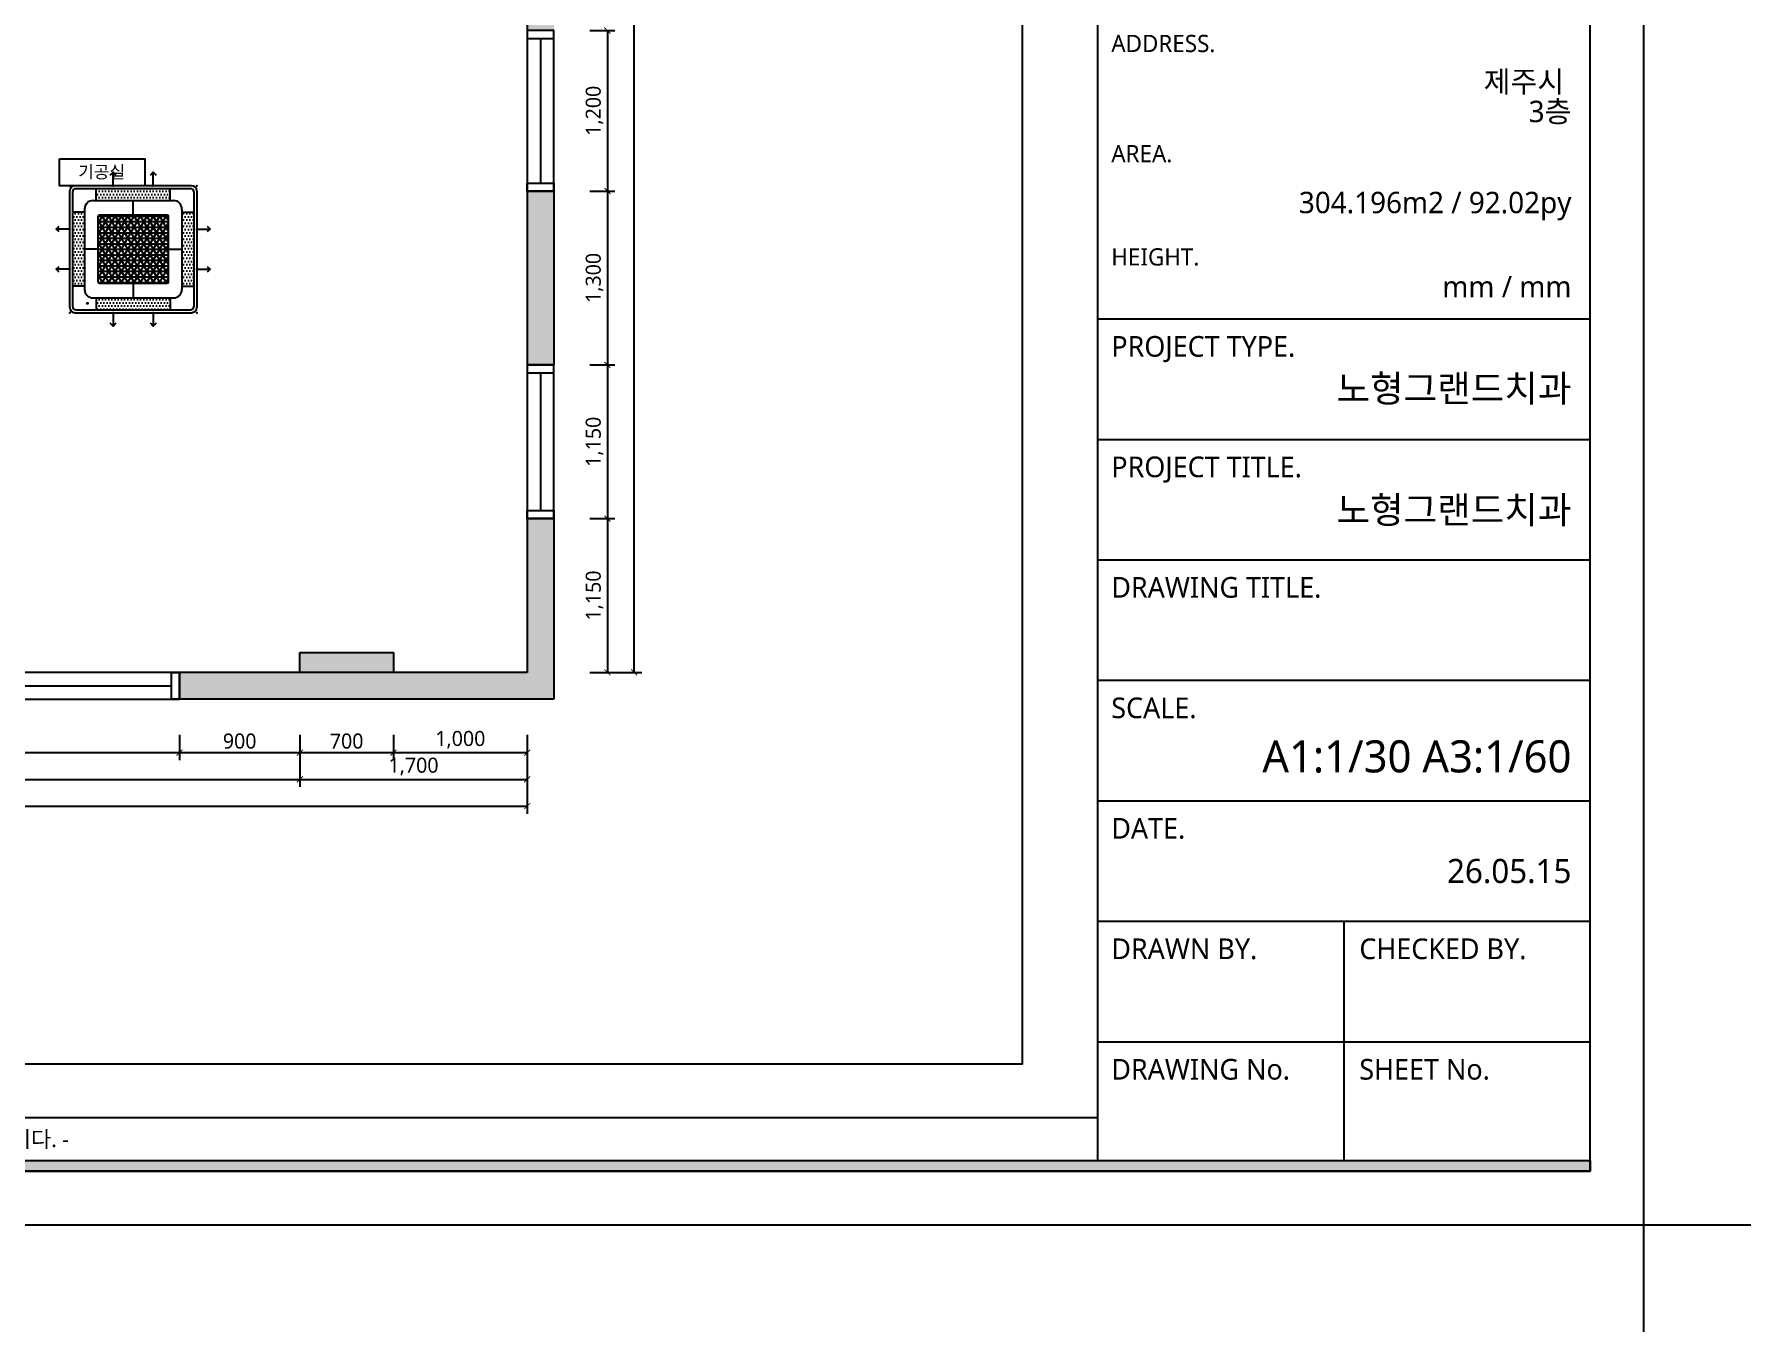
# Model space of a CAD drawing. Header units: metres. Extents: x 11578468 to 47831421, y -58341524 to -14256839.
# Drawn here: x 23830672 to 23843507, y -29040847 to -29031145 of the extents above; entities that cross this region are included whole.
import ezdxf
from ezdxf.enums import TextEntityAlignment as Align

# ---------------------------------------------------------------- set-up
doc = ezdxf.new("R2010")
doc.units = ezdxf.units.M
doc.header["$LTSCALE"] = 50
doc.header["$MEASUREMENT"] = 0
doc.layers.get('0').update_dxf_attribs({"linetype": 'CONTINUOUS'})
doc.layers.get('DEFPOINTS').update_dxf_attribs({"linetype": 'CONTINUOUS'})
for name, color, linetype in [('0-ELC TEXT', 7, 'CONTINUOUS'), ('3.기호.계단선', 30, 'CONTINUOUS'), ('DVM_INDOOR', 7, 'CONTINUOUS'), ('DVM_UNIT_BP', 7, 'CONTINUOUS'), ('DVM_UNIT_DP', 4, 'CONTINUOUS'), ('DVM_UNIT_LP', 3, 'CONTINUOUS'), ('FORM(YOURNAME)-1', 1, 'CONTINUOUS'), ('FORM(YOURNAME)-11', 1, 'CONTINUOUS'), ('wall', 3, 'CONTINUOUS'), ('WIN', 4, 'CONTINUOUS')]:
    doc.layers.add(name, color=color, linetype=linetype)
doc.layers.add('DIM', color=7, linetype='CONTINUOUS', lineweight=15)
doc.layers.add('ha', color=8, linetype='CONTINUOUS', lineweight=5)
doc.styles.add('N 맑은고딕', font='malgun.ttf')
doc.styles.add('YOURNAME', font='malgun.ttf')
doc.styles.add('맑은 고딕', font='malgun.ttf')
doc.dimstyles.new('JJ IN 45', dxfattribs={"dimscale": 45, "dimtxt": 2.5, "dimasz": 1, "dimexe": 1.25, "dimexo": 1.5, "dimtad": 1, "dimdec": 6, "dimlunit": 6, "dimtxsty": 'N 맑은고딕', "dimblk": 'ARCHTICK', "dimcen": 2.5, "dimclrd": 256, "dimclre": 256, "dimclrt": 256, "dimadec": 0, "dimazin": 0, "dimtfac": 1, "dimtdec": 6, "dimtix": 1, "dimtmove": 0, "dimatfit": 3, "dimldrblk": 'ARCHTICK', "dimfxl": 1, "dimarcsym": 0})

# ---------------------------------------------------------------- blocks, each defined once
blk = doc.blocks.new('FORM-ELEVATION')
at = {"layer": 'FORM(YOURNAME)-11'}
h = blk.add_hatch(color=256, dxfattribs=at)
h.dxf.hatch_style = 1
h.paths.add_polyline_path([(-10308.57059686631, 35708.19891316444), (71691.42940313369, 35708.19891316444), (71691.42940313369, 35508.19891316444), (-10308.57059686631, 35508.19891316444)])
h.paths.add_polyline_path([(-10308.57059686631, -21491.80108683556), (71691.42940313369, -21491.80108683556), (71691.42940313369, -21691.80108683556), (-10308.57059686631, -21691.80108683556)])
at = {"layer": 'DEFPOINTS', "color": 158}
for p, q in [((62481.42940313369, 35508.19891316444), (62481.42940313369, -21491.80108683556)), ((62481.42940313369, -20691.80108683556), (-10308.57059686631, -20691.80108683556))]:
    blk.add_line(p, q, dxfattribs=at)
blk.add_lwpolyline([(-10308.57059686631, -21691.80108683556), (71691.42940313369, -21691.80108683556), (71691.42940313369, 35708.19891316444), (-10308.57059686631, 35708.19891316444)], close=True, dxfattribs=at)
at = {"layer": 'DEFPOINTS'}
blk.add_lwpolyline([(-8308.57059686631, 33708.19891316444), (61071.42940313369, 33708.19891316444), (61071.42940313369, -19691.80108683556), (-8308.57059686631, -19691.80108683556)], close=True, dxfattribs=at)
at = {"layer": 'DEFPOINTS', "color": 1}
blk.add_lwpolyline([(72691.42940313369, -24691.80108683556), (72691.42940313369, -22691.80108683556), (74691.42940313369, -22691.80108683556)], dxfattribs=at)
at = {"layer": 'FORM(YOURNAME)-11', "color": 14}
for p, q in [((62481.42940313369, -5756.479658268392), (71691.42940313369, -5756.479658268392)), ((62481.42940313369, -8008.979658268392), (71691.42940313369, -8008.979658268392)), ((62481.42940313369, -10261.47965826839), (71691.42940313369, -10261.47965826839)), ((62481.42940313369, -12513.97965826839), (71691.42940313369, -12513.97965826839)), ((62481.42940313369, -14766.47965826839), (71691.42940313369, -14766.47965826839)), ((62481.42940313369, -17018.97965826839), (71691.42940313369, -17018.97965826839)), ((67086.42940313369, -17018.97965826839), (67086.42940313369, -21491.80108683556)), ((62481.42940313369, -19271.47965826839), (71691.42940313369, -19271.47965826839))]:
    blk.add_line(p, q, dxfattribs=at)
at = {"layer": 'FORM(YOURNAME)-11', "color": 250}
blk.add_lwpolyline([(-11308.57059686631, -22691.80108683556), (72691.42940313369, -22691.80108683556), (72691.42940313369, 36708.19891316444), (-11308.57059686631, 36708.19891316444)], close=True, dxfattribs=at)
at = {"layer": 'FORM(YOURNAME)-11'}
blk.add_lwpolyline([(-10308.57059686631, -21491.80108683556), (71691.42940313369, -21491.80108683556), (71691.42940313369, -21691.80108683556), (-10308.57059686631, -21691.80108683556)], close=True, dxfattribs=at)
at = {"layer": 'FORM(YOURNAME)-11', "color": 251, "style": 'YOURNAME'}
for s, p in [('ADDRESS.', (62738.85797455907, -607.9082296937704)), ('AREA.', (62738.85797455907, -2667.336801119149)), ('HEIGHT.', (62738.85797455907, -4598.051086835563))]:
    blk.add_text(s, height=321.7857142857143, dxfattribs=at).set_placement(p, align=Align.MIDDLE_LEFT)
at = {"layer": 'FORM(YOURNAME)-11', "color": 14, "style": 'YOURNAME'}
for s, p in [('PROJECT TYPE.', (62738.85797455907, -6271.336801126599)), ('PROJECT TITLE.', (62738.85797455907, -8523.8368011266)), ('DRAWING TITLE.', (62738.85797455907, -10776.3368011266)), ('SCALE.', (62738.85797455907, -13028.8368011266)), ('DATE.', (62738.85797455907, -15281.3368011266)), ('DRAWN BY.', (62738.85797455907, -17533.8368011266)), ('CHECKED BY.', (67376.0365459919, -17533.8368011266)), ('DRAWING No.', (62738.85797455907, -19786.3368011266)), ('SHEET No.', (67376.0365459919, -19786.3368011266))]:
    blk.add_text(s, height=386.1428571428572, dxfattribs=at).set_placement(p, align=Align.MIDDLE_LEFT)
at = {"layer": 'FORM(YOURNAME)-11', "color": 1, "style": 'YOURNAME'}
blk.add_text("- 본 도서는 어떠한 경우에도 무단으로 도용할 수 없으며 도용시 '지적재산권' 보호에 관한 법률에 의거, 법적 분쟁이 발생합니다.  또한 본 도서에 관한 모든 저작권은 당사에 있습니다. -", height=300, dxfattribs=at).set_placement((28146.11270239949, -21091.80108683556), align=Align.MIDDLE_CENTER)
at = {"layer": 'FORM(YOURNAME)-11', "color": 3, "style": 'YOURNAME'}
for tag, height, p in [('1', 450.5000000000001, (71040.92940313369, -1219.301086835563)), ('2', 450.5000000000001, (71040.92940313369, -1862.872515402734)), ('3', 450.5000000000001, (71040.92940313369, -3150.015372551978)), ('4', 450.5000000000001, (71040.92940313369, -5080.729658268392)), ('5', 514.8571428571429, (71040.92940313369, -7397.586801126599)), ('6', 514.8571428571429, (71040.92940313369, -9650.0868011266)), ('7', 514.8571428571429, (71040.92940313369, -11902.5868011266)), ('8', 514.8571428571429, (71040.92940313369, -14155.0868011266)), ('9', 514.8571428571429, (71040.92940313369, -16407.5868011266)), ('10', 514.8571428571429, (66790.64106271416, -18595.72965826839)), ('11', 514.8571428571429, (71040.92940313369, -18660.0868011266)), ('12', 514.8571428571429, (66790.64106271416, -20848.22965826839)), ('13', 514.8571428571429, (71040.92940313369, -20848.22965826839))]:
    blk.add_attdef(tag, text='', height=height, dxfattribs=at).set_placement(p, align=Align.MIDDLE_RIGHT)
blk = doc.blocks.new('*U359')
at = {"layer": 'WIN', "linetype": 'Continuous'}
blk.add_line((60, 100), (3539.999999999943, 100), dxfattribs=at)
for points in [[(0, 0), (3599.999999999943, 0), (3599.999999999943, 200), (0, 200)], [(0, 0), (60, 0), (60, 200), (0, 200)], [(3599.999999999943, 0), (3539.999999999943, 0), (3539.999999999943, 200), (3599.999999999943, 200)]]:
    blk.add_lwpolyline(points, close=True, dxfattribs=at)
blk = doc.blocks.new('*U1960')
at = {"layer": 'WIN', "linetype": 'Continuous'}
blk.add_line((60, 100), (1140.00000000003, 100), dxfattribs=at)
for points in [[(0, 0), (1200.00000000003, 0), (1200.00000000003, 200), (0, 200)], [(0, 0), (60, 0), (60, 200), (0, 200)], [(1200.00000000003, 0), (1140.00000000003, 0), (1140.00000000003, 200), (1200.00000000003, 200)]]:
    blk.add_lwpolyline(points, close=True, dxfattribs=at)
blk = doc.blocks.new('*U1959')
at = {"layer": 'WIN', "linetype": 'Continuous'}
blk.add_line((60, 100), (1090.000000000001, 100), dxfattribs=at)
for points in [[(0, 0), (1150.000000000001, 0), (1150.000000000001, 200), (0, 200)], [(0, 0), (60, 0), (60, 200), (0, 200)], [(1150.000000000001, 0), (1090.000000000001, 0), (1090.000000000001, 200), (1150.000000000001, 200)]]:
    blk.add_lwpolyline(points, close=True, dxfattribs=at)
blk = doc.blocks.new('_ArchTick')
at = {"color": 0, "linetype": 'ByBlock', "const_width": 0.15}
blk.add_lwpolyline([(-0.5, -0.5), (0.5, 0.5)], dxfattribs=at)
blk = doc.blocks.new('*D376')
at = {"layer": 'DEFPOINTS', "color": 0, "transparency": 16777216}
for p in [(23739502, -29144857), (23743102, -29144857), (23743102, -29145057)]:
    blk.add_point(p, dxfattribs=at)
at = {"layer": 'DIM', "lineweight": -2, "transparency": 16777216}
for p, q in [((23739502, -29144924.5), (23739502, -29145113.25)), ((23743102, -29144924.5), (23743102, -29145113.25)), ((23739502, -29145057), (23743102, -29145057))]:
    blk.add_line(p, q, dxfattribs=at)
at = {"layer": 'DIM', "lineweight": -2, "transparency": 16777216, "xscale": 45, "yscale": 45, "zscale": 45, "rotation": 180}
blk.add_blockref('_ArchTick', (23739502, -29145057), dxfattribs=at)
at = {"layer": 'DIM', "lineweight": -2, "transparency": 16777216, "xscale": 45, "yscale": 45, "zscale": 45}
blk.add_blockref('_ArchTick', (23743102, -29145057), dxfattribs=at)
at = {"layer": 'DIM', "transparency": 16777216, "insert": (23741302, -29144961.3138587), "char_height": 112.5, "attachment_point": 5, "style": 'N 맑은고딕'}
blk.add_mtext('3,600', dxfattribs=at)
blk = doc.blocks.new('*D377')
at = {"layer": 'DEFPOINTS', "color": 0, "transparency": 16777216}
for p in [(23743102, -29144857), (23744002, -29144857), (23744002, -29145057)]:
    blk.add_point(p, dxfattribs=at)
at = {"layer": 'DIM', "lineweight": -2, "transparency": 16777216}
for p, q in [((23743102, -29144924.5), (23743102, -29145113.25)), ((23744002, -29144924.5), (23744002, -29145113.25)), ((23743102, -29145057), (23744002, -29145057))]:
    blk.add_line(p, q, dxfattribs=at)
at = {"layer": 'DIM', "lineweight": -2, "transparency": 16777216, "xscale": 45, "yscale": 45, "zscale": 45, "rotation": 180}
blk.add_blockref('_ArchTick', (23743102, -29145057), dxfattribs=at)
at = {"layer": 'DIM', "lineweight": -2, "transparency": 16777216, "xscale": 45, "yscale": 45, "zscale": 45}
blk.add_blockref('_ArchTick', (23744002, -29145057), dxfattribs=at)
at = {"layer": 'DIM', "transparency": 16777216, "insert": (23743552, -29144970.75254755), "char_height": 112.5, "attachment_point": 5, "style": 'N 맑은고딕'}
blk.add_mtext('900', dxfattribs=at)
blk = doc.blocks.new('*D378')
at = {"layer": 'DEFPOINTS', "color": 0, "transparency": 16777216}
for p in [(23744002, -29144857), (23744702, -29144857), (23744702, -29145057)]:
    blk.add_point(p, dxfattribs=at)
at = {"layer": 'DIM', "lineweight": -2, "transparency": 16777216}
for p, q in [((23744002, -29144924.5), (23744002, -29145113.25)), ((23744702, -29144924.5), (23744702, -29145113.25)), ((23744002, -29145057), (23744702, -29145057))]:
    blk.add_line(p, q, dxfattribs=at)
at = {"layer": 'DIM', "lineweight": -2, "transparency": 16777216, "xscale": 45, "yscale": 45, "zscale": 45, "rotation": 180}
blk.add_blockref('_ArchTick', (23744002, -29145057), dxfattribs=at)
at = {"layer": 'DIM', "lineweight": -2, "transparency": 16777216, "xscale": 45, "yscale": 45, "zscale": 45}
blk.add_blockref('_ArchTick', (23744702, -29145057), dxfattribs=at)
at = {"layer": 'DIM', "transparency": 16777216, "insert": (23744352, -29144970.75254755), "char_height": 112.5, "attachment_point": 5, "style": 'N 맑은고딕'}
blk.add_mtext('700', dxfattribs=at)
blk = doc.blocks.new('*D379')
at = {"layer": 'DEFPOINTS', "color": 0, "transparency": 16777216}
for p in [(23744702, -29144857), (23745702, -29144857), (23745702, -29145057)]:
    blk.add_point(p, dxfattribs=at)
at = {"layer": 'DIM', "lineweight": -2, "transparency": 16777216}
for p, q in [((23744702, -29144924.5), (23744702, -29145113.25)), ((23745702, -29144924.5), (23745702, -29145113.25)), ((23744702, -29145057), (23745702, -29145057))]:
    blk.add_line(p, q, dxfattribs=at)
at = {"layer": 'DIM', "lineweight": -2, "transparency": 16777216, "xscale": 45, "yscale": 45, "zscale": 45, "rotation": 180}
blk.add_blockref('_ArchTick', (23744702, -29145057), dxfattribs=at)
at = {"layer": 'DIM', "lineweight": -2, "transparency": 16777216, "xscale": 45, "yscale": 45, "zscale": 45}
blk.add_blockref('_ArchTick', (23745702, -29145057), dxfattribs=at)
at = {"layer": 'DIM', "transparency": 16777216, "insert": (23745202, -29144961.00815218), "char_height": 112.5, "attachment_point": 5, "style": 'N 맑은고딕'}
blk.add_mtext('1,000', dxfattribs=at)
blk = doc.blocks.new('*D382')
at = {"layer": 'DEFPOINTS', "color": 0, "transparency": 16777216}
for p in [(23736002, -29144857), (23744002, -29144857), (23744002, -29145257)]:
    blk.add_point(p, dxfattribs=at)
at = {"layer": 'DIM', "lineweight": -2, "transparency": 16777216}
for p, q in [((23736002, -29144924.5), (23736002, -29145313.25)), ((23744002, -29144924.5), (23744002, -29145313.25)), ((23736002, -29145257), (23744002, -29145257))]:
    blk.add_line(p, q, dxfattribs=at)
at = {"layer": 'DIM', "lineweight": -2, "transparency": 16777216, "xscale": 45, "yscale": 45, "zscale": 45, "rotation": 180}
blk.add_blockref('_ArchTick', (23736002, -29145257), dxfattribs=at)
at = {"layer": 'DIM', "lineweight": -2, "transparency": 16777216, "xscale": 45, "yscale": 45, "zscale": 45}
blk.add_blockref('_ArchTick', (23744002, -29145257), dxfattribs=at)
at = {"layer": 'DIM', "transparency": 16777216, "insert": (23740002, -29145161.3138587), "char_height": 112.5, "attachment_point": 5, "style": 'N 맑은고딕'}
blk.add_mtext('8,000', dxfattribs=at)
blk = doc.blocks.new('*D383')
at = {"layer": 'DEFPOINTS', "color": 0, "transparency": 16777216}
for p in [(23744002, -29144857), (23745702, -29144857), (23745702, -29145257)]:
    blk.add_point(p, dxfattribs=at)
at = {"layer": 'DIM', "lineweight": -2, "transparency": 16777216}
for p, q in [((23744002, -29144924.5), (23744002, -29145313.25)), ((23745702, -29144924.5), (23745702, -29145313.25)), ((23744002, -29145257), (23745702, -29145257))]:
    blk.add_line(p, q, dxfattribs=at)
at = {"layer": 'DIM', "lineweight": -2, "transparency": 16777216, "xscale": 45, "yscale": 45, "zscale": 45, "rotation": 180}
blk.add_blockref('_ArchTick', (23744002, -29145257), dxfattribs=at)
at = {"layer": 'DIM', "lineweight": -2, "transparency": 16777216, "xscale": 45, "yscale": 45, "zscale": 45}
blk.add_blockref('_ArchTick', (23745702, -29145257), dxfattribs=at)
at = {"layer": 'DIM', "transparency": 16777216, "insert": (23744852, -29145161.00815218), "char_height": 112.5, "attachment_point": 5, "style": 'N 맑은고딕'}
blk.add_mtext('1,700', dxfattribs=at)
blk = doc.blocks.new('*D384')
at = {"layer": 'DEFPOINTS', "color": 0, "transparency": 16777216}
for p in [(23725352, -29144857), (23745702, -29144857), (23745702, -29145457)]:
    blk.add_point(p, dxfattribs=at)
at = {"layer": 'DIM', "lineweight": -2, "transparency": 16777216}
for p, q in [((23725352, -29144924.5), (23725352, -29145513.25)), ((23745702, -29144924.5), (23745702, -29145513.25)), ((23725352, -29145457), (23745702, -29145457))]:
    blk.add_line(p, q, dxfattribs=at)
at = {"layer": 'DIM', "lineweight": -2, "transparency": 16777216, "xscale": 45, "yscale": 45, "zscale": 45, "rotation": 180}
blk.add_blockref('_ArchTick', (23725352, -29145457), dxfattribs=at)
at = {"layer": 'DIM', "lineweight": -2, "transparency": 16777216, "xscale": 45, "yscale": 45, "zscale": 45}
blk.add_blockref('_ArchTick', (23745702, -29145457), dxfattribs=at)
at = {"layer": 'DIM', "transparency": 16777216, "insert": (23735527, -29145361.3138587), "char_height": 112.5, "attachment_point": 5, "style": 'N 맑은고딕'}
blk.add_mtext('20,350', dxfattribs=at)
blk = doc.blocks.new('*D390')
at = {"layer": 'DEFPOINTS', "color": 0, "transparency": 16777216}
for p in [(23746102.00000001, -29139657.00000001), (23746102.00000001, -29140857.00000001), (23746302.00000003, -29140857.00000001)]:
    blk.add_point(p, dxfattribs=at)
at = {"layer": 'DIM', "lineweight": -2, "transparency": 16777216}
for p, q in [((23746169.50000001, -29139657.00000001), (23746358.25000003, -29139657.00000001)), ((23746302.00000003, -29139657.00000001), (23746302.00000003, -29140857.00000001)), ((23746169.50000001, -29140857.00000001), (23746358.25000003, -29140857.00000001))]:
    blk.add_line(p, q, dxfattribs=at)
at = {"layer": 'DIM', "lineweight": -2, "transparency": 16777216, "xscale": 45, "yscale": 45, "zscale": 45}
for p, rotation in [((23746302.00000003, -29139657.00000001), 90), ((23746302.00000003, -29140857.00000001), 270)]:
    blk.add_blockref('_ArchTick', p, dxfattribs=dict(at, rotation=rotation))
at = {"layer": 'DIM', "transparency": 16777216, "insert": (23746206.0081522, -29140257.00000001), "char_height": 112.5, "attachment_point": 5, "rotation": 90, "style": 'N 맑은고딕'}
blk.add_mtext('1,200', dxfattribs=at)
blk = doc.blocks.new('*D391')
at = {"layer": 'DEFPOINTS', "color": 0, "transparency": 16777216}
for p in [(23746102.00000001, -29140857.00000001), (23746102.00000001, -29142157.00000001), (23746302.00000003, -29142157.00000001)]:
    blk.add_point(p, dxfattribs=at)
at = {"layer": 'DIM', "lineweight": -2, "transparency": 16777216}
for p, q in [((23746169.50000001, -29140857.00000001), (23746358.25000003, -29140857.00000001)), ((23746302.00000003, -29140857.00000001), (23746302.00000003, -29142157.00000001)), ((23746169.50000001, -29142157.00000001), (23746358.25000003, -29142157.00000001))]:
    blk.add_line(p, q, dxfattribs=at)
at = {"layer": 'DIM', "lineweight": -2, "transparency": 16777216, "xscale": 45, "yscale": 45, "zscale": 45}
for p, rotation in [((23746302.00000003, -29140857.00000001), 90), ((23746302.00000003, -29142157.00000001), 270)]:
    blk.add_blockref('_ArchTick', p, dxfattribs=dict(at, rotation=rotation))
at = {"layer": 'DIM', "transparency": 16777216, "insert": (23746206.0081522, -29141507.00000001), "char_height": 112.5, "attachment_point": 5, "rotation": 90, "style": 'N 맑은고딕'}
blk.add_mtext('1,300', dxfattribs=at)
blk = doc.blocks.new('*D392')
at = {"layer": 'DEFPOINTS', "color": 0, "transparency": 16777216}
for p in [(23746102.00000001, -29142157.00000001), (23746102.00000001, -29143307.00000001), (23746302.00000003, -29143307.00000001)]:
    blk.add_point(p, dxfattribs=at)
at = {"layer": 'DIM', "lineweight": -2, "transparency": 16777216}
for p, q in [((23746169.50000001, -29142157.00000001), (23746358.25000003, -29142157.00000001)), ((23746302.00000003, -29142157.00000001), (23746302.00000003, -29143307.00000001)), ((23746169.50000001, -29143307.00000001), (23746358.25000003, -29143307.00000001))]:
    blk.add_line(p, q, dxfattribs=at)
at = {"layer": 'DIM', "lineweight": -2, "transparency": 16777216, "xscale": 45, "yscale": 45, "zscale": 45}
for p, rotation in [((23746302.00000003, -29142157.00000001), 90), ((23746302.00000003, -29143307.00000001), 270)]:
    blk.add_blockref('_ArchTick', p, dxfattribs=dict(at, rotation=rotation))
at = {"layer": 'DIM', "transparency": 16777216, "insert": (23746206.0081522, -29142732.00000001), "char_height": 112.5, "attachment_point": 5, "rotation": 90, "style": 'N 맑은고딕'}
blk.add_mtext('1,150', dxfattribs=at)
blk = doc.blocks.new('*D393')
at = {"layer": 'DEFPOINTS', "color": 0, "transparency": 16777216}
for p in [(23746102.00000001, -29143307.00000001), (23746102.00000001, -29144457.00000001), (23746302.00000003, -29144457.00000001)]:
    blk.add_point(p, dxfattribs=at)
at = {"layer": 'DIM', "lineweight": -2, "transparency": 16777216}
for p, q in [((23746169.50000001, -29143307.00000001), (23746358.25000003, -29143307.00000001)), ((23746302.00000003, -29143307.00000001), (23746302.00000003, -29144457.00000001)), ((23746169.50000001, -29144457.00000001), (23746358.25000003, -29144457.00000001))]:
    blk.add_line(p, q, dxfattribs=at)
at = {"layer": 'DIM', "lineweight": -2, "transparency": 16777216, "xscale": 45, "yscale": 45, "zscale": 45}
for p, rotation in [((23746302.00000003, -29143307.00000001), 90), ((23746302.00000003, -29144457.00000001), 270)]:
    blk.add_blockref('_ArchTick', p, dxfattribs=dict(at, rotation=rotation))
at = {"layer": 'DIM', "transparency": 16777216, "insert": (23746206.0081522, -29143882.00000001), "char_height": 112.5, "attachment_point": 5, "rotation": 90, "style": 'N 맑은고딕'}
blk.add_mtext('1,150', dxfattribs=at)
blk = doc.blocks.new('*D394')
at = {"layer": 'DEFPOINTS', "color": 0, "transparency": 16777216}
for p in [(23746102.00000001, -29128457.00000001), (23746502.00000003, -29128457.00000001), (23746102.00000001, -29144457.00000001)]:
    blk.add_point(p, dxfattribs=at)
at = {"layer": 'DIM', "lineweight": -2, "transparency": 16777216}
for p, q in [((23746169.50000001, -29128457.00000001), (23746558.25000003, -29128457.00000001)), ((23746502.00000003, -29144457.00000001), (23746502.00000003, -29128457.00000001)), ((23746169.50000001, -29144457.00000001), (23746558.25000003, -29144457.00000001))]:
    blk.add_line(p, q, dxfattribs=at)
at = {"layer": 'DIM', "lineweight": -2, "transparency": 16777216, "xscale": 45, "yscale": 45, "zscale": 45}
for p, rotation in [((23746502.00000003, -29128457.00000001), 90), ((23746502.00000003, -29144457.00000001), 270)]:
    blk.add_blockref('_ArchTick', p, dxfattribs=dict(at, rotation=rotation))
at = {"layer": 'DIM', "transparency": 16777216, "insert": (23746406.00815219, -29136457.00000001), "char_height": 112.5, "attachment_point": 5, "rotation": 90, "style": 'N 맑은고딕'}
blk.add_mtext('16,000', dxfattribs=at)
blk = doc.blocks.new('DVM_DP_VEC')
at = {"layer": 'DVM_UNIT_DP', "color": 0}
blk.add_line((0, 0), (100, 0), dxfattribs=at)
blk.add_lwpolyline([(78.78679656440357, 21.21320343559637), (100, 0), (78.78679656440357, -21.21320343559637)], dxfattribs=at)
blk.add_point((0, 0), dxfattribs=at)
blk = doc.blocks.new('DVM_LP_VEC')
at = {"layer": 'DVM_UNIT_LP', "color": 0}
blk.add_line((0, 0), (100, 0), dxfattribs=at)
blk.add_lwpolyline([(78.78679656440357, 21.21320343559637), (100, 0), (78.78679656440357, -21.21320343559637)], dxfattribs=at)
blk.add_point((0, 0), dxfattribs=at)
blk = doc.blocks.new('DVM_ID_CST_WF4W_840X204X840_T')
at = {"layer": 'DVM_INDOOR'}
h = blk.add_hatch(dxfattribs=at)
h.set_pattern_fill('DOTS', color=0, scale=15)
h.set_pattern_definition([(0, (0, 0), (11.90625, 23.8125), [0, -23.8125])])
h.paths.add_polyline_path([(277.4875057097763, 451.6814269191617), (-277.3435554830898, 451.6814269191617), (-277.3435554830899, 363.3891185924401), (277.4875057097764, 363.3891185924401)])
h.paths.add_polyline_path([(-363.9913214610912, 276.7387997253788), (-452.2821236932634, 276.7387997253787), (-452.2821236932634, -278.0882596767043), (-363.9295776869899, -278.0882596767043)])
h.paths.add_polyline_path([(277.4834824804598, -364.7385785458554), (-277.3435554830899, -364.7385785458551), (-277.3435554830899, -453.030886872576), (277.4834824804598, -453.0308868725762)])
h.paths.add_polyline_path([(452.4260739199499, 276.7387997253787), (364.1981993359744, 276.7387997253787), (364.136378861799, -278.0882596767044), (452.4260739199499, -278.0882596767042)])
h = blk.add_hatch(dxfattribs=at)
h.set_pattern_fill('NET3', color=0, scale=13)
h.set_pattern_definition([(0, (0, 0), (0, 41.275), []), (59.99999999999999, (0, 0), (-35.7451985412027, 20.6375), []), (120, (0, 0), (-35.7451985412027, -20.63749999999999), [])])
h.paths.add_polyline_path([(261.2765116632472, 246.0862577089958, 0.4142135623730951), (251.2765116632471, 256.0862577089958), (-251.1365846658946, 256.0862577089959, 0.4142135623730951), (-261.1365846658946, 246.0862577089959), (-261.1365846658946, -247.4357176624109, 0.4142135623730951), (-251.1365846658946, -257.4357176624109), (251.2765116632472, -257.435717662411, 0.4142135623730951), (261.2765116632472, -247.435717662411)])
at = {"layer": 'DVM_INDOOR', "color": 0}
for p, q in [((-474.9301533521289, -437.6748468274689), (-474.9301533521289, 436.3253868761433)), ((-452.2821236932635, -431.0308868725761), (-452.2821236932635, 429.6814269191618)), ((437.070080349481, 474.3253868761433), (-436.9301533521289, 474.3253868761433)), ((430.42607391995, 451.6814269191617), (-430.2821236932635, 451.6814269191617)), ((-277.3435554830899, 363.3891185924401), (-277.3435554830899, 451.6814269191616)), ((277.4875057097764, 363.3891185924401), (277.4875057097764, 451.6814269191616)), ((452.4260739199499, 429.6814269191615), (452.4260739199499, -431.0308868725761)), ((475.070080349481, 436.3253868761435), (475.070080349481, -437.6748468274689)), ((-363.9913214610911, 276.7387997253788), (-452.2821236932635, 276.7387997253787)), ((-363.9938858217375, 299.782040884275), (-363.9270117510618, -301.1456562540202)), ((-300.3938862155579, 363.3891185924401), (300.6007672759707, 363.3891185924401)), ((0.06996349867620211, 256.0862577089958), (0.1034405297400554, 363.3891185924401)), ((364.2007668811713, 299.7820320921216), (364.1338097374042, -301.1456650461736)), ((364.1981993359744, 276.7387997253787), (452.4260739199498, 276.7387997253787)), ((-261.1365846658946, -0.6747299767075106), (-363.9604483006401, -0.6861727016087036)), ((261.2765116632472, -0.6747299767075674), (364.1672878214898, -0.6861943717160437)), ((-363.9295776869899, -278.0882596767043), (-452.2821236932635, -278.0882596767043)), ((-300.3270121448822, -364.7385785458553), (300.5338101322037, -364.7385785458553)), ((-277.3435554830899, -364.7385785458553), (-277.3435554830899, -453.0308868725761)), ((0.06996349867628737, -257.435717662411), (0.06996349867628737, -364.7385785458553)), ((277.4834824804598, -364.7385785458553), (277.4834824804598, -453.030886872576)), ((364.136378861799, -278.0882596767043), (452.4260739199498, -278.0882596767042)), ((-436.9301533521287, -475.6748468274688), (437.070080349481, -475.6748468274688)), ((-430.2821236932634, -453.0308868725761), (430.4260739199499, -453.0308868725761))]:
    blk.add_line(p, q, dxfattribs=at)
blk.add_lwpolyline([(-251.1365846658946, 256.0862577089959), (251.276511663247, 256.0862577089958, -0.414213562373095), (261.2765116632472, 246.0862577089958), (261.2765116632472, -247.435717662411, -0.414213562373095), (251.2765116632472, -257.435717662411), (-251.1365846658946, -257.4357176624109, -0.414213562373095), (-261.1365846658946, -247.4357176624109), (-261.1365846658946, 246.0862577089959, -0.414213562373095)], format="xyb", close=True, dxfattribs=at)
blk.add_circle((-342.5198852014717, -404.9323154055801), 4.242817642283626, dxfattribs=at)
for centre, radius, start, end in [((-436.9301533521289, 436.3253868761433), 38, 90, 180), ((-430.2821236932635, 429.6814269191617), 22, 90, 180), ((430.4260739199499, 429.6814269191615), 22, 0, 90), ((437.070080349481, 436.3253868761433), 38, 0, 90), ((-300.3938862155579, 299.7891185924401), 63.6, 90, 180.0063761447692), ((300.6007672759707, 299.78911859244), 63.6, 359.9936159345816, 90), ((-300.3270121448822, -301.1385785458551), 63.6, 180.0063761447692, 270), ((300.5338101322037, -301.1385785458552), 63.6, 270, 359.9936159345816), ((-436.9301533521289, -437.6748468274688), 38, 180, 270), ((-430.2821236932635, -431.0308868725761), 22, 180, 270), ((430.4260739199499, -431.0308868725761), 22, 270, 0), ((437.070080349481, -437.6748468274688), 38, 270, 0)]:
    blk.add_arc(centre, radius, start, end, dxfattribs=at)
at = {"layer": 'DVM_UNIT_BP'}
for p in [(-474.9301533521289, 474.3253868761433), (475.070080349481, 474.3253868761433), (-474.9301533521289, -475.6748468274689), (475.070080349481, -475.6748468274688)]:
    blk.add_point(p, dxfattribs=at)
at = {"layer": 'DVM_UNIT_DP'}
for p, rotation in [((-150.0700703541743, 474.3253868761433), 90), ((-474.9301533521289, -150.5526935809331), 180), ((149.9299296458255, -475.6748468274687), 270)]:
    blk.add_blockref('DVM_DP_VEC', p, dxfattribs=dict(at, rotation=rotation))
blk.add_blockref('DVM_DP_VEC', (475.0700803541758, 149.4473064190733), dxfattribs=at)
at = {"layer": 'DVM_UNIT_LP'}
for p, rotation in [((149.9299296458255, 474.3253868761433), 90), ((-474.9301533521289, 149.4473064190669), 180), ((-150.0700703541743, -475.6748468274686), 270)]:
    blk.add_blockref('DVM_LP_VEC', p, dxfattribs=dict(at, rotation=rotation))
blk.add_blockref('DVM_LP_VEC', (475.0700803541758, -150.5526935809268), dxfattribs=at)
blk = doc.blocks.new('sdagdgds')
at = {"layer": 'ha', "transparency": 33554687}
h = blk.add_hatch(color=256, dxfattribs=at)
h.dxf.hatch_style = 1
h.paths.add_polyline_path([(23725502, -29128457), (23728302, -29128457), (23728302, -29132607), (23728502, -29132607), (23728502, -29128257), (23728302, -29128257), (23725302, -29128257), (23725302, -29132557), (23725502, -29132557)])
h.paths.add_polyline_path([(23728502, -29133657), (23728302, -29133657), (23728302, -29133757), (23725502, -29133757), (23725502, -29133657), (23725302, -29133657), (23725302, -29133757), (23724848.0976572, -29133757), (23724752, -29133757), (23724752, -29136507), (23725152, -29136507), (23725152, -29137657), (23725352, -29137657), (23725352, -29137507), (23727752, -29137507), (23727952, -29137507), (23727952, -29137307), (23725352, -29137307), (23725352, -29136507), (23727052, -29136507), (23727052, -29136707), (23727252, -29136707), (23727252, -29136507), (23727252, -29135757), (23727252, -29135707), (23727052, -29135707), (23727052, -29135757), (23727052, -29136307), (23725352, -29136307), (23724952, -29136307), (23724952, -29133957), (23727052, -29133957), (23727052, -29134507), (23727252, -29134507), (23727252, -29133957), (23728502, -29133957)])
h.paths.add_polyline_path([(23727952, -29138607), (23727752, -29138607), (23727752, -29139637), (23725352, -29139637), (23725352, -29139457), (23725152, -29139457), (23725152, -29140057), (23725352, -29140057), (23725352, -29139837), (23727752, -29139837), (23727752, -29139907), (23727952, -29139907), (23727952, -29139837)])
h.paths.add_polyline_path([(23727952, -29141007), (23727752, -29141007), (23727752, -29142007), (23725352, -29142007), (23725352, -29141857), (23725152, -29141857), (23725152, -29144557), (23725652, -29144557), (23725652, -29144657), (23729552, -29144657), (23729552, -29144457), (23725852, -29144457), (23725852, -29144357), (23725352, -29144357), (23725352, -29142207), (23727952, -29142207)])
h.paths.add_polyline_path([(23731552, -29144307), (23730852, -29144307), (23730852, -29144457), (23730732, -29144457), (23730732, -29144657), (23732052, -29144657), (23732052, -29144457), (23731552, -29144457)])
h.paths.add_polyline_path([(23739502, -29144457), (23736702, -29144457), (23736702, -29144307), (23736002, -29144307), (23736002, -29144457), (23733202, -29144457), (23733202, -29144657), (23739502, -29144657)])
h.paths.add_polyline_path([(23745902, -29143307), (23745702, -29143307), (23745702, -29144457), (23744702, -29144457), (23744702, -29144307), (23744002, -29144307), (23744002, -29144457), (23743102, -29144457), (23743102, -29144657), (23745902, -29144657)])
h.paths.add_polyline_path([(23745902, -29133157), (23745702, -29133157), (23745702, -29139657), (23745902, -29139657)])
h.paths.add_polyline_path([(23745902, -29140857), (23745702, -29140857), (23745702, -29142157), (23745902, -29142157)])
h.paths.add_polyline_path([(23744602, -29136307), (23743902, -29136307), (23743902, -29136657), (23744602, -29136657)])
h.paths.add_polyline_path([(23736702, -29136307), (23736002, -29136307), (23736002, -29136657), (23736702, -29136657)])
h.paths.add_polyline_path([(23731602, -29136307), (23730902, -29136307), (23730902, -29136657), (23731602, -29136657)])
h.paths.add_polyline_path([(23745902, -29130707), (23745702, -29130707), (23745702, -29131957), (23745902, -29131957)])
h.paths.add_polyline_path([(23745902, -29128257), (23743802, -29128257), (23743802, -29128457), (23743802, -29128707), (23744502, -29128707), (23744502, -29128457), (23745702, -29128457), (23745702, -29129607), (23745902, -29129607)])
h.paths.add_polyline_path([(23731602, -29128457), (23731602, -29128257), (23730902, -29128257), (23730902, -29130107), (23731102, -29130107), (23731102, -29128707), (23731602, -29128707)])
h.paths.add_polyline_path([(23736702, -29128257), (23736002, -29128257), (23736002, -29128457), (23736002, -29128707), (23736702, -29128707), (23736702, -29128457)])
at = {"layer": 'wall'}
for p, q in [((23745702, -29140857), (23745702, -29142157)), ((23745702, -29140857), (23745902, -29140857)), ((23745902, -29140857), (23745902, -29142157)), ((23745702, -29142157), (23745902, -29142157)), ((23745702, -29143307), (23745702, -29144457)), ((23745702, -29143307), (23745902, -29143307)), ((23745902, -29143307), (23745902, -29144657)), ((23744002, -29144457), (23744002, -29144307)), ((23744002, -29144307), (23744702, -29144307)), ((23744702, -29144307), (23744702, -29144457)), ((23744002, -29144457), (23743102, -29144457)), ((23743102, -29144457), (23743102, -29144657)), ((23745702, -29144457), (23744702, -29144457)), ((23745902, -29144657), (23743102, -29144657))]:
    blk.add_line(p, q, dxfattribs=at)
at = {"layer": 'WIN', "linetype": 'Continuous', "rotation": 270}
for name, p in [('*U1960', (23745702, -29139657)), ('*U1959', (23745702, -29142157))]:
    blk.add_blockref(name, p, dxfattribs=at)
at = {"layer": 'WIN', "linetype": 'Continuous'}
blk.add_blockref('*U359', (23739502, -29144657), dxfattribs=at)
at = {"layer": 'DIM'}
for base, p1, p2, picture, middle in [((23746502.00000003, -29128457.00000001), (23746102, -29144457), (23746102, -29128457), '*D394', (23746406.00815219, -29136457.00000001)), ((23746302.00000003, -29140857.00000001), (23746102, -29139657), (23746102, -29140857), '*D390', (23746206.0081522, -29140257.00000001)), ((23746302.00000003, -29142157.00000001), (23746102, -29140857), (23746102, -29142157), '*D391', (23746206.0081522, -29141507.00000001)), ((23746302.00000003, -29143307.00000001), (23746102, -29142157), (23746102, -29143307), '*D392', (23746206.0081522, -29142732.00000001)), ((23746302.00000003, -29144457.00000001), (23746102, -29143307), (23746102, -29144457), '*D393', (23746206.0081522, -29143882.00000001))]:
    dim = blk.add_linear_dim(base=base, p1=p1, p2=p2, angle=90, dimstyle='JJ IN 45', dxfattribs=at)
    dim.commit()
    dim.dimension.update_dxf_attribs({"geometry": picture, "text_midpoint": middle})
for base, p1, p2, picture, middle in [((23745702, -29145457), (23725352, -29144857), (23745702, -29144857), '*D384', (23735527, -29145361.3138587)), ((23744002, -29145257), (23736002, -29144857), (23744002, -29144857), '*D382', (23740002, -29145161.3138587)), ((23743102, -29145057), (23739502, -29144857), (23743102, -29144857), '*D376', (23741302, -29144961.3138587)), ((23744002, -29145057), (23743102, -29144857), (23744002, -29144857), '*D377', (23743552, -29144970.75254755)), ((23744702, -29145057), (23744002, -29144857), (23744702, -29144857), '*D378', (23744352, -29144970.75254755)), ((23745702, -29145257), (23744002, -29144857), (23745702, -29144857), '*D383', (23744852, -29145161.00815218)), ((23745702, -29145057), (23744702, -29144857), (23745702, -29144857), '*D379', (23745202, -29144961.00815218))]:
    dim = blk.add_linear_dim(base=base, p1=p1, p2=p2, dimstyle='JJ IN 45', dxfattribs=at)
    dim.commit()
    dim.dimension.update_dxf_attribs({"geometry": picture, "text_midpoint": middle})

msp = doc.modelspace()

# ---------------------------------------------------------------- linework, layer by layer
at = {"layer": '0-ELC TEXT'}
msp.add_lwpolyline([(23830861.05198753, -29032076.79937004), (23831499.5743435, -29032076.79937004), (23831499.5743435, -29032279.31850949), (23830861.05198753, -29032279.31850949)], close=True, dxfattribs=at)
at = {"layer": 'wall', "ltscale": 10}
for p, q in [((23834357.65648238, -29029117.17450868), (23834357.65648238, -29035917.17450868)), ((23834357.65648238, -29035917.17450868), (23829419.0527781, -29035917.17450868))]:
    msp.add_line(p, q, dxfattribs=at)

# ---------------------------------------------------------------- block references
at = {"layer": '3.기호.계단선'}
msp.add_blockref('sdagdgds', (88655.65648237616, 108539.8254913166), dxfattribs=at)
at = {"layer": 'DVM_INDOOR', "color": 3}
msp.add_blockref('DVM_ID_CST_WF4W_840X204X840_T', (23831411.68664522, -29032751.55559488), dxfattribs=at)
at = {"layer": 'FORM(YOURNAME)-1'}
ref = msp.add_blockref('FORM-ELEVATION', (23813630.08472112, -29030970.45407395), dxfattribs=dict(at, xscale=0.4, yscale=0.4, zscale=0.4))
ref.add_attrib('9', '26.05.15', dxfattribs={"layer": 'FORM(YOURNAME)-11', "color": 3, "height": 180, "style": 'YOURNAME'}).set_placement((23842166.35896601, -29037402.03596456), align=Align.MIDDLE_RIGHT)
ref.add_attrib('8', 'A1:1/30 A3:1/60', dxfattribs={"layer": 'FORM(YOURNAME)-11', "color": 3, "height": 240, "style": 'YOURNAME'}).set_placement((23842166.35896601, -29036544.83778504), align=Align.MIDDLE_RIGHT)
ref.add_attrib('6', '노형그랜드치과', dxfattribs={"layer": 'FORM(YOURNAME)-11', "color": 3, "height": 200, "style": 'YOURNAME'}).set_placement((23842166.35896601, -29034702.15657347), align=Align.MIDDLE_RIGHT)
ref.add_attrib('5', '노형그랜드치과', dxfattribs={"layer": 'FORM(YOURNAME)-11', "color": 3, "height": 200, "style": 'YOURNAME'}).set_placement((23842166.35896601, -29033794.4858838), align=Align.MIDDLE_RIGHT)
ref.add_attrib('1', '제주시 ', dxfattribs={"layer": 'FORM(YOURNAME)-11', "color": 3, "height": 160, "style": 'YOURNAME'}).set_placement((23842166.35896601, -29031499.09007081), align=Align.MIDDLE_RIGHT)
ref.add_attrib('2', '3층', dxfattribs={"layer": 'FORM(YOURNAME)-11', "color": 3, "height": 160, "style": 'YOURNAME'}).set_placement((23842166.35896601, -29031722.04208239), align=Align.MIDDLE_RIGHT)
ref.add_attrib('3', '304.196m2 / 92.02py', dxfattribs={"layer": 'FORM(YOURNAME)-11', "color": 3, "height": 160, "style": 'YOURNAME'}).set_placement((23842166.35896601, -29032402.87284818), align=Align.MIDDLE_RIGHT)
ref.add_attrib('4', 'mm / mm', dxfattribs={"layer": 'FORM(YOURNAME)-11', "color": 3, "height": 160, "style": 'YOURNAME'}).set_placement((23842166.35896601, -29033032.73841338), align=Align.MIDDLE_RIGHT)

# ---------------------------------------------------------------- texts
at = {"layer": '0-ELC TEXT', "style": '맑은 고딕'}
msp.add_text('기공실', height=93.33333333333333, dxfattribs=at).set_placement((23831000.05549929, -29032220.81816436))

doc.saveas('drawing.dxf')
